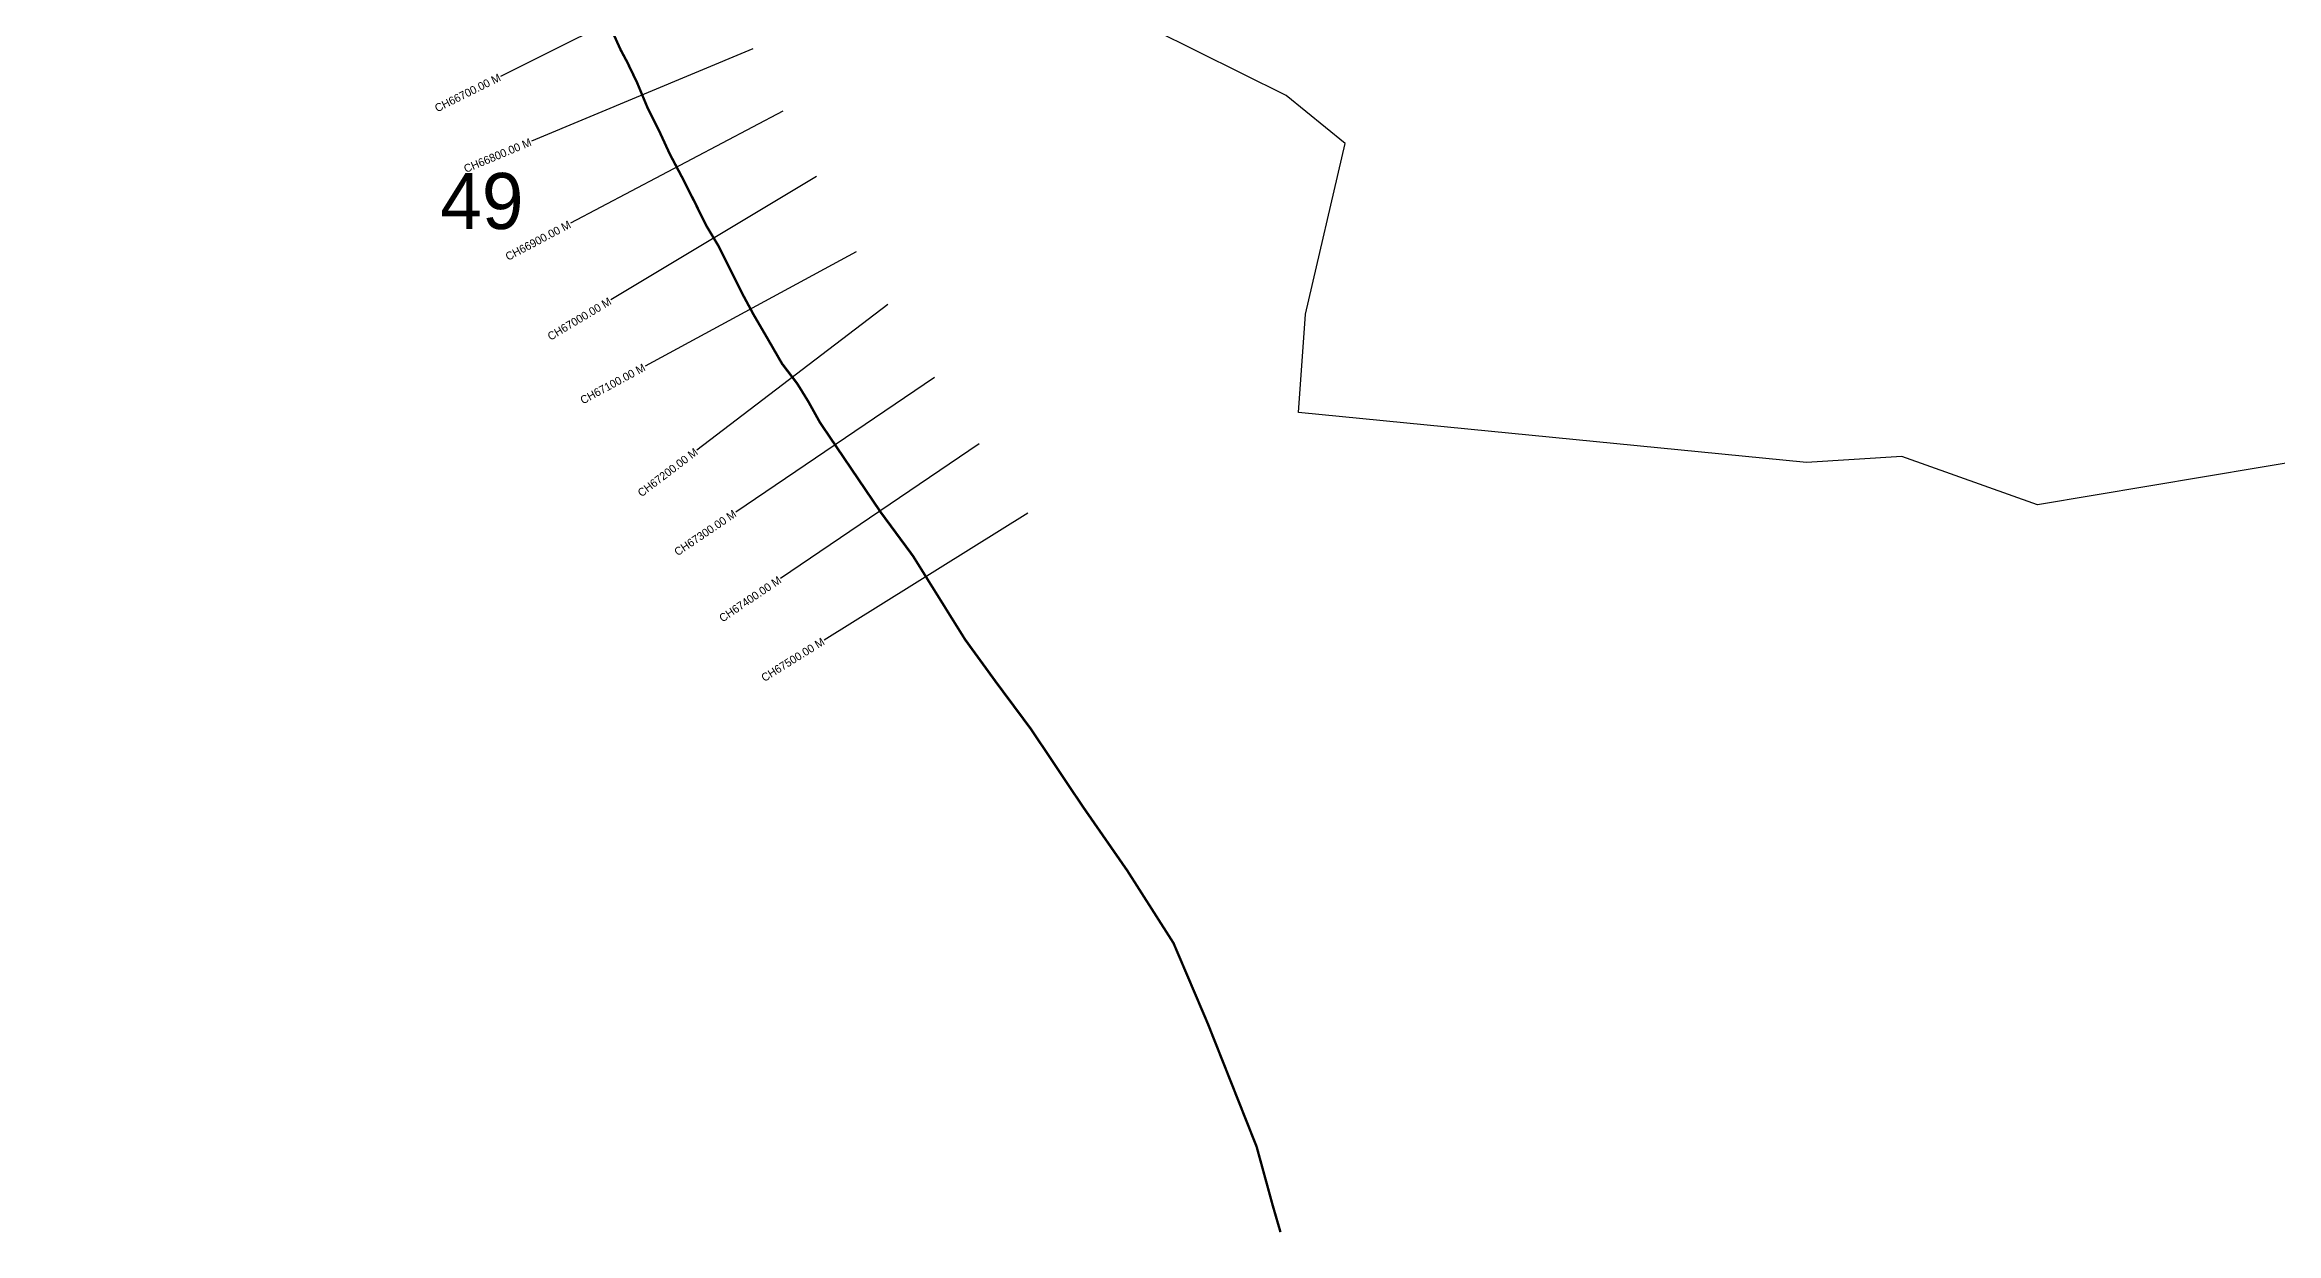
# Model space of a CAD drawing. Header units: metres. Extents: x 259750 to 267842, y 2170940 to 2178220.
# Drawn here: x 260125 to 262915, y 2170940 to 2172425 of the extents above; entities that cross this region are included whole.
import ezdxf
from ezdxf.enums import TextEntityAlignment as Align

# ---------------------------------------------------------------- set-up
doc = ezdxf.new("R2010")
doc.units = ezdxf.units.M
for name, color, linetype in [('CS', 134, 'Continuous'), ('CSMark', 6, 'Continuous'), ('NATURALLY PROTECTED', 3, 'Continuous'), ('village', 3, 'Continuous')]:
    doc.layers.add(name, color=color, linetype=linetype)

msp = doc.modelspace()

# ---------------------------------------------------------------- linework, layer by layer
at = {"layer": 'CS'}
for p, q in [((260963.7, 2172519), (260695.3, 2172385)), ((261010.7, 2172419.5), (260733.9, 2172303.9)), ((261048, 2172341.6), (260782.8, 2172201.4)), ((261090.3, 2172260.1), (260833.1, 2172105.7)), ((261139.7, 2172165.7), (260875.9, 2172022.8)), ((261179.3, 2172100.1), (260940.7, 2171918.1)), ((261237.6, 2172008.7), (260989.2, 2171840.5)), ((261293.6, 2171925.9), (261045.2, 2171757.7)), ((261354.1, 2171839.4), (261099.6, 2171680.6))]:
    msp.add_line(p, q, dxfattribs=at)
at = {"layer": 'NATURALLY PROTECTED', "const_width": 3, "flags": 128}
msp.add_lwpolyline([(260835.6, 2172439.7), (260845.4, 2172418), (260853.2, 2172403.5), (260865.7, 2172377.6), (260878.8, 2172346.2), (260892.8, 2172318.3), (260906.9, 2172287.7), (260923.4, 2172256.5), (260938.6, 2172226.4), (260952.3, 2172198.7), (260967.1, 2172174), (260984.9, 2172138.7), (260999, 2172110.5), (261011.3, 2172087.7), (261030, 2172055.6), (261047.1, 2172026), (261066.1, 2172001.1), (261080, 2171978.6), (261094.5, 2171952.5), (261170.5, 2171840.3), (261210.8, 2171785.7), (261275.8, 2171681.5), (261315.1, 2171627.4), (261358.2, 2171569.5), (261422.3, 2171473.7), (261478.7, 2171392.5), (261536.3, 2171302.2), (261579.3, 2171201.3), (261640.2, 2171047.8), (261660.6, 2170973.4), (261670, 2170941.1)], dxfattribs=at)
at = {"layer": 'village', "color": 6}
msp.add_polyline3d([(262964, 2171908.2, 0), (262616.1, 2171849.8, 0), (262446.7, 2171910.1, 0), (262327.3, 2171902.8, 0), (261692.5, 2171965.2, 0), (261701.4, 2172088, 0), (261750.8, 2172301, 0), (261677.3, 2172361, 0), (261400.2, 2172498.9, 0), (261456.6, 2172561.2, 0), (261346.1, 2172631.2, 0), (261216.3, 2172742.3, 0), (260804.5, 2172958.8, 0), (260753.7, 2172942.8, 0), (260681.1, 2172942.7, 0), (260540.7, 2173125.7, 0), (260441.8, 2173348.6, 0), (260347.4, 2173622.3, 0), (260272.5, 2173857.1, 0), (260215, 2174085.6, 0), (260125.4, 2174619, 0)], dxfattribs=at)

# ---------------------------------------------------------------- texts
at = {"insert": (260619.8, 2172264.3), "char_height": 70, "attachment_point": 1}
msp.add_mtext_dynamic_manual_height_columns('49', width=95.172, gutter_width=1, heights=[0], dxfattribs=at)
at = {"layer": 'CSMark'}
for s, rotation, p in [('CH66700.00 M', 26.522, (260694.4, 2172384.6)), ('CH66800.00 M', 22.6498, (260733, 2172303.5)), ('CH66900.00 M', 27.8705, (260781.9, 2172200.9)), ('CH67000.00 M', 30.9802, (260832.3, 2172105.2)), ('CH67100.00 M', 28.4405, (260875, 2172022.3)), ('CH67200.00 M', 37.3341, (260939.9, 2171917.5)), ('CH67300.00 M', 34.1032, (260988.3, 2171840)), ('CH67400.00 M', 34.1032, (261044.4, 2171757.2)), ('CH67500.00 M', 31.9506, (261098.7, 2171680.1))]:
    msp.add_text(s, height=10, rotation=rotation, dxfattribs=at).set_placement(p, align=Align.MIDDLE_RIGHT)

doc.saveas('drawing.dxf')
